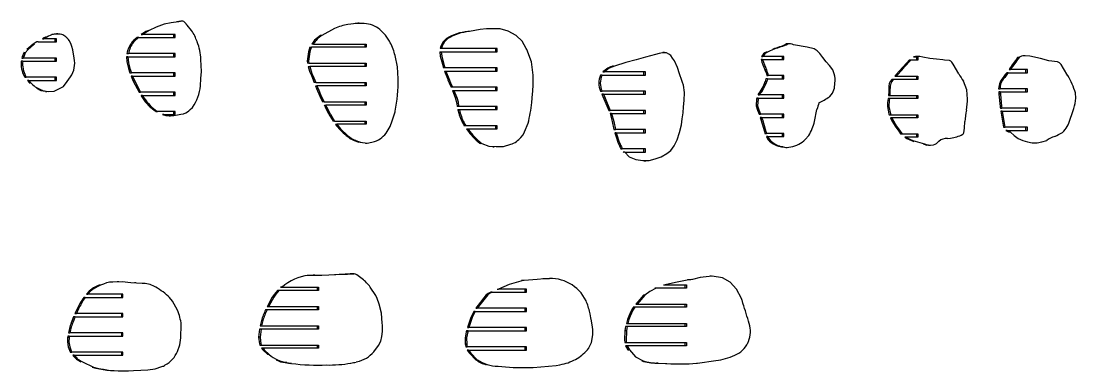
# Model space of a CAD drawing. Extents: x -545 to 865, y -1806 to 2117.
# Drawn here: x 530.8 to 858.9, y -1446.2 to -1337.3 of the extents above; entities that cross this region are included whole.
import ezdxf

# ---------------------------------------------------------------- set-up
doc = ezdxf.new("R2010")
doc.units = 0
doc.layers.get('0').update_dxf_attribs({"linetype": 'CONTINUOUS'})

msp = doc.modelspace()

# ---------------------------------------------------------------- linework, layer by layer
at = {"color": 7, "linetype": 'CONTINUOUS'}
for p, q in [((575.27, -1338.17), (572.78, -1339.13)), ((580.43, -1337.25), (579.29, -1337.45)), ((635.13, -1337.96), (632.45, -1338.29)), ((635.51, -1337.99), (634.68, -1337.96)), ((637.55, -1338.03), (635.13, -1337.96)), ((635.97, -1337.93), (635.52, -1337.93)), ((542.26, -1341.22), (541.8, -1341.22)), ((543.43, -1341.46), (542.96, -1341.32)), ((568.13, -1341.4), (568.58, -1341.4)), ((570.61, -1340.24), (568.58, -1341.4)), ((578.76, -1341.4), (568.58, -1341.4)), ((572.78, -1339.13), (570.61, -1340.24)), ((578.31, -1342.4), (578.31, -1341.4)), ((578.76, -1342.4), (578.76, -1341.4)), ((624.39, -1341.73), (623.93, -1341.73)), ((628.31, -1339.58), (624.39, -1341.73)), ((644.14, -1341.59), (642.4, -1339.88)), ((645.36, -1343.55), (644.14, -1341.59)), ((670.25, -1340.52), (669.79, -1340.52)), ((673.61, -1339.91), (670.25, -1340.52)), ((675.53, -1339.64), (673.61, -1339.91)), ((676.42, -1339.62), (675.96, -1339.62)), ((682.32, -1340.37), (679.84, -1339.7)), ((684.83, -1341.77), (682.32, -1340.37)), ((534.52, -1344.41), (532.56, -1346.15)), ((536.12, -1343.77), (535.66, -1343.77)), ((536.12, -1343.77), (541.86, -1343.77)), ((537.98, -1342.43), (537.42, -1342.77)), ((537.42, -1342.77), (537.87, -1342.77)), ((538.44, -1342.43), (537.87, -1342.77)), ((541.86, -1342.77), (537.87, -1342.77)), ((538.38, -1342.22), (537.98, -1342.43)), ((538.83, -1342.22), (538.38, -1342.22)), ((538.83, -1342.22), (538.44, -1342.43)), ((541.4, -1343.77), (541.4, -1342.77)), ((541.86, -1343.77), (541.86, -1342.77)), ((565.9, -1343.25), (565.29, -1343.82)), ((565.74, -1343.82), (565.29, -1343.82)), ((566.36, -1343.25), (565.74, -1343.82)), ((566.36, -1343.25), (565.9, -1343.25)), ((567.37, -1342.4), (566.92, -1342.4)), ((567.37, -1342.4), (578.76, -1342.4)), ((585.58, -1343.73), (585.55, -1343.65)), ((621.7, -1344.4), (621.25, -1344.4)), ((621.7, -1344.4), (638.13, -1344.4)), ((637.67, -1344.4), (637.67, -1345.4)), ((638.13, -1344.4), (638.13, -1345.4)), ((663.09, -1342.7), (662.56, -1343.19)), ((663.02, -1343.19), (662.56, -1343.19)), ((663.55, -1342.7), (663.02, -1343.19)), ((663.55, -1342.7), (663.09, -1342.7)), ((769.23, -1344.33), (768.81, -1344.38)), ((769.26, -1344.38), (768.81, -1344.38)), ((769.68, -1344.33), (769.23, -1344.33)), ((531.14, -1348.37), (531.03, -1348.77)), ((531.6, -1348.37), (531.14, -1348.37)), ((531.6, -1348.37), (531.49, -1348.77)), ((547.33, -1348.78), (546.92, -1346.24)), ((564.04, -1348.4), (563.58, -1348.4)), ((563.73, -1347.4), (564.19, -1347.4)), ((564.04, -1348.4), (578.76, -1348.4)), ((578.76, -1347.4), (564.19, -1347.4)), ((578.31, -1348.4), (578.31, -1347.4)), ((578.76, -1348.4), (578.76, -1347.4)), ((619.94, -1348.28), (619.79, -1349.73)), ((620.39, -1348.28), (619.94, -1348.28)), ((620.39, -1348.28), (620.24, -1349.73)), ((620.65, -1345.4), (621.1, -1345.4)), ((638.13, -1345.4), (621.1, -1345.4)), ((661.04, -1346.84), (661.5, -1346.84)), ((661.6, -1345.84), (661.14, -1345.84)), ((661.5, -1346.84), (678.89, -1346.84)), ((678.89, -1345.84), (661.6, -1345.84)), ((678.44, -1346.84), (678.44, -1345.84)), ((678.89, -1346.84), (678.89, -1345.84)), ((688.09, -1346.08), (687.93, -1345.76)), ((689.51, -1349.97), (688.09, -1346.08)), ((730.9, -1347.09), (730.44, -1347.09)), ((761.11, -1348.24), (761.56, -1348.24)), ((768.06, -1348.24), (761.56, -1348.24)), ((762.97, -1346.91), (762.51, -1346.91)), ((765.15, -1345.88), (762.97, -1346.91)), ((767.61, -1349.24), (767.61, -1348.24)), ((768.06, -1349.24), (768.06, -1348.24)), ((809, -1348.27), (808.42, -1348.41)), ((808.42, -1348.41), (808.88, -1348.41)), ((809.46, -1348.27), (808.88, -1348.41)), ((808.88, -1348.41), (809.75, -1348.41)), ((809.46, -1348.27), (809, -1348.27)), ((809.26, -1348.27), (809, -1348.27)), ((809.3, -1348.41), (809.3, -1349.41)), ((809.75, -1348.41), (809.75, -1349.41)), ((842.62, -1348.1), (842.37, -1348.09)), ((843.07, -1348.08), (842.62, -1348.08)), ((531.29, -1349.77), (530.83, -1349.77)), ((531.03, -1348.77), (531.49, -1348.77)), ((531.29, -1349.77), (541.86, -1349.77)), ((541.86, -1348.77), (531.49, -1348.77)), ((541.4, -1349.77), (541.4, -1348.77)), ((541.86, -1349.77), (541.86, -1348.77)), ((586.92, -1352.97), (586.74, -1349.21)), ((620.24, -1349.73), (619.79, -1349.73)), ((619.79, -1349.73), (619.89, -1350.4)), ((620.35, -1350.4), (619.89, -1350.4)), ((620.13, -1351.4), (620.58, -1351.4)), ((620.24, -1349.73), (620.35, -1350.4)), ((620.35, -1350.4), (638.13, -1350.4)), ((638.13, -1351.4), (620.58, -1351.4)), ((637.67, -1350.4), (637.67, -1351.4)), ((638.13, -1350.4), (638.13, -1351.4)), ((648.1, -1355.22), (647.83, -1351.5)), ((662.11, -1349.9), (661.66, -1349.9)), ((661.66, -1349.9), (662.19, -1351.84)), ((662.11, -1349.9), (662.64, -1351.84)), ((690.03, -1354.08), (689.51, -1349.97)), ((761.44, -1349.24), (760.98, -1349.24)), ((761.44, -1349.24), (768.06, -1349.24)), ((807.51, -1349.41), (807.05, -1349.41)), ((809.75, -1349.41), (807.51, -1349.41)), ((818.02, -1349.39), (817.52, -1349.35)), ((841.22, -1348.64), (840.76, -1348.64)), ((850.52, -1349.64), (847.92, -1348.95)), ((532.19, -1354.36), (531.73, -1354.36)), ((531.73, -1354.36), (531.96, -1354.77)), ((531.96, -1354.77), (532.42, -1354.77)), ((532.19, -1354.36), (532.42, -1354.77)), ((541.86, -1354.77), (532.42, -1354.77)), ((541.4, -1355.77), (541.4, -1354.77)), ((541.86, -1355.77), (541.86, -1354.77)), ((545.17, -1356.07), (546.19, -1354.65)), ((564.67, -1352.01), (564.22, -1352.01)), ((564.22, -1352.01), (564.65, -1353.4)), ((564.65, -1353.4), (565.1, -1353.4)), ((564.67, -1352.01), (565.1, -1353.4)), ((565.02, -1354.4), (565.7, -1355.97)), ((565.48, -1354.4), (565.02, -1354.4)), ((578.76, -1353.4), (565.1, -1353.4)), ((565.48, -1354.4), (566.16, -1355.97)), ((565.48, -1354.4), (578.76, -1354.4)), ((578.31, -1354.4), (578.31, -1353.4)), ((578.76, -1354.4), (578.76, -1353.4)), ((621.58, -1354.21), (621.12, -1354.21)), ((621.12, -1354.21), (621.98, -1356.4)), ((621.58, -1354.21), (622.44, -1356.4)), ((662.64, -1351.84), (662.19, -1351.84)), ((662.5, -1352.84), (663.38, -1355.17)), ((662.5, -1352.84), (662.95, -1352.84)), ((678.89, -1351.84), (662.64, -1351.84)), ((662.95, -1352.84), (663.84, -1355.17)), ((662.95, -1352.84), (678.89, -1352.84)), ((678.44, -1352.84), (678.44, -1351.84)), ((678.89, -1352.84), (678.89, -1351.84)), ((711.52, -1354.07), (711.06, -1354.07)), ((711.52, -1354.07), (724.99, -1354.07)), ((711.77, -1353.07), (712.23, -1353.07)), ((724.99, -1353.07), (712.23, -1353.07)), ((724.53, -1354.07), (724.53, -1353.07)), ((724.99, -1354.07), (724.99, -1353.07)), ((762.63, -1352.4), (762.17, -1352.4)), ((762.73, -1354.24), (763.18, -1354.24)), ((768.06, -1354.24), (763.18, -1354.24)), ((767.61, -1355.24), (767.61, -1354.24)), ((768.06, -1355.24), (768.06, -1354.24)), ((783.67, -1353.69), (783.25, -1352.47)), ((803.12, -1353.77), (802.54, -1354.41)), ((802.54, -1354.41), (802.99, -1354.41)), ((803.58, -1353.77), (802.99, -1354.41)), ((802.99, -1354.41), (809.75, -1354.41)), ((803.97, -1352.83), (803.12, -1353.77)), ((803.58, -1353.77), (803.12, -1353.77)), ((804.43, -1352.83), (803.58, -1353.77)), ((804.43, -1352.83), (803.97, -1352.83)), ((809.3, -1354.41), (809.3, -1355.41)), ((809.75, -1354.41), (809.75, -1355.41)), ((836.97, -1354.51), (836.52, -1354.51)), ((837.86, -1353.33), (837.4, -1353.33)), ((837.86, -1353.33), (843.83, -1353.33)), ((838.13, -1352.33), (838.59, -1352.33)), ((843.83, -1352.33), (838.59, -1352.33)), ((843.37, -1353.33), (843.37, -1352.33)), ((843.83, -1353.33), (843.83, -1352.33)), ((856.39, -1354.26), (855.04, -1352.01)), ((533.23, -1355.77), (532.77, -1355.77)), ((533.23, -1355.77), (541.86, -1355.77)), ((535.55, -1358.2), (536.98, -1358.87)), ((536.01, -1358.2), (537.44, -1358.87)), ((566.16, -1355.97), (565.7, -1355.97)), ((565.7, -1355.97), (567.53, -1359.4)), ((566.16, -1355.97), (567.99, -1359.4)), ((622.44, -1356.4), (621.98, -1356.4)), ((622.36, -1357.4), (622.81, -1357.4)), ((622.36, -1357.4), (622.7, -1358.3)), ((622.44, -1356.4), (638.13, -1356.4)), ((623.16, -1358.3), (622.7, -1358.3)), ((622.7, -1358.3), (623.7, -1360.64)), ((622.81, -1357.4), (623.16, -1358.3)), ((638.13, -1357.4), (622.81, -1357.4)), ((623.16, -1358.3), (624.16, -1360.64)), ((637.67, -1356.4), (637.67, -1357.4)), ((638.13, -1356.4), (638.13, -1357.4)), ((663.84, -1355.17), (663.38, -1355.17)), ((663.84, -1355.17), (664.39, -1356.49)), ((664.39, -1356.49), (663.93, -1356.49)), ((663.93, -1356.49), (664.56, -1357.84)), ((664.39, -1356.49), (665.01, -1357.84)), ((665.01, -1357.84), (664.56, -1357.84)), ((678.89, -1357.84), (665.01, -1357.84)), ((678.44, -1358.84), (678.44, -1357.84)), ((678.89, -1358.84), (678.89, -1357.84)), ((762.5, -1355.24), (762.28, -1356.11)), ((762.74, -1356.11), (762.28, -1356.11)), ((762.96, -1355.24), (762.5, -1355.24)), ((762.96, -1355.24), (762.74, -1356.11)), ((762.96, -1355.24), (768.06, -1355.24)), ((801.15, -1358.27), (800.69, -1358.27)), ((802.08, -1355.41), (801.62, -1355.41)), ((809.75, -1355.41), (802.08, -1355.41)), ((537.44, -1358.87), (536.98, -1358.87)), ((536.98, -1358.87), (538.36, -1359.11)), ((538.34, -1359.19), (538.8, -1359.19)), ((541.12, -1359.12), (542.36, -1358.51)), ((567.53, -1359.4), (567.99, -1359.4)), ((578.76, -1359.4), (567.99, -1359.4)), ((568.56, -1360.4), (568.1, -1360.4)), ((568.1, -1360.4), (568.17, -1360.51)), ((568.63, -1360.51), (568.17, -1360.51)), ((568.56, -1360.4), (568.63, -1360.51)), ((568.56, -1360.4), (578.76, -1360.4)), ((578.31, -1360.4), (578.31, -1359.4)), ((578.76, -1360.4), (578.76, -1359.4)), ((624.16, -1360.64), (623.7, -1360.64)), ((623.7, -1360.64), (624.6, -1362.4)), ((624.16, -1360.64), (625.06, -1362.4)), ((664.98, -1358.84), (665.44, -1358.84)), ((664.98, -1358.84), (665.85, -1361.04)), ((665.44, -1358.84), (666.31, -1361.04)), ((665.44, -1358.84), (678.89, -1358.84)), ((666.31, -1361.04), (665.85, -1361.04)), ((689.63, -1362.64), (689.9, -1359.88)), ((711.06, -1359.07), (711.51, -1359.07)), ((711.92, -1360.07), (711.47, -1360.07)), ((724.99, -1359.07), (711.51, -1359.07)), ((711.92, -1360.07), (724.99, -1360.07)), ((724.53, -1360.07), (724.53, -1359.07)), ((724.99, -1360.07), (724.99, -1359.07)), ((759.58, -1361.51), (759.43, -1363.64)), ((759.65, -1361.24), (759.58, -1361.51)), ((760.04, -1361.51), (759.58, -1361.51)), ((760.1, -1361.24), (759.65, -1361.24)), ((760.04, -1361.51), (759.89, -1363.64)), ((760.03, -1360.24), (760.48, -1360.24)), ((760.1, -1361.24), (760.04, -1361.51)), ((760.1, -1361.24), (768.06, -1361.24)), ((768.06, -1360.24), (760.48, -1360.24)), ((767.61, -1361.24), (767.61, -1360.24)), ((768.06, -1361.24), (768.06, -1360.24)), ((782.25, -1360.83), (782.4, -1360.71)), ((782.4, -1360.71), (783.15, -1359.66)), ((800.91, -1361.41), (800.45, -1361.41)), ((800.62, -1360.41), (801.08, -1360.41)), ((809.75, -1361.41), (800.91, -1361.41)), ((801.08, -1360.41), (809.75, -1360.41)), ((809.3, -1360.41), (809.3, -1361.41)), ((809.75, -1360.41), (809.75, -1361.41)), ((834.86, -1358.33), (835.32, -1358.33)), ((834.91, -1359.33), (834.95, -1359.94)), ((835.37, -1359.33), (834.91, -1359.33)), ((835.41, -1359.94), (834.95, -1359.94)), ((834.95, -1359.94), (834.96, -1359.99)), ((835.41, -1359.99), (834.96, -1359.99)), ((834.96, -1359.99), (835.33, -1363.86)), ((843.83, -1358.33), (835.32, -1358.33)), ((835.37, -1359.33), (835.41, -1359.94)), ((835.37, -1359.33), (843.83, -1359.33)), ((835.41, -1359.94), (835.41, -1359.99)), ((835.41, -1359.99), (835.79, -1363.86)), ((843.37, -1359.33), (843.37, -1358.33)), ((843.83, -1359.33), (843.83, -1358.33)), ((858.9, -1361.3), (858.73, -1359.64)), ((583.43, -1364.81), (584.12, -1364.13)), ((625.06, -1362.4), (624.6, -1362.4)), ((625.06, -1362.4), (638.13, -1362.4)), ((625.12, -1363.4), (625.58, -1363.4)), ((638.13, -1363.4), (625.58, -1363.4)), ((637.67, -1362.4), (637.67, -1363.4)), ((638.13, -1362.4), (638.13, -1363.4)), ((666.89, -1363.84), (666.44, -1363.84)), ((666.66, -1364.84), (667.12, -1364.84)), ((666.66, -1364.84), (666.67, -1364.89)), ((667.13, -1364.89), (666.67, -1364.89)), ((666.67, -1364.89), (666.94, -1365.98)), ((678.89, -1363.84), (666.89, -1363.84)), ((667.12, -1364.84), (667.13, -1364.89)), ((667.12, -1364.84), (678.89, -1364.84)), ((667.13, -1364.89), (667.4, -1365.98)), ((678.44, -1364.84), (678.44, -1363.84)), ((678.89, -1364.84), (678.89, -1363.84)), ((759.89, -1363.64), (759.43, -1363.64)), ((777.61, -1368.53), (778.33, -1364.75)), ((800.73, -1363.82), (800.27, -1363.82)), ((824.82, -1364.98), (825.16, -1362.21)), ((835.79, -1363.86), (835.33, -1363.86)), ((835.4, -1364.33), (835.85, -1364.33)), ((835.79, -1363.86), (835.85, -1364.33)), ((843.83, -1364.33), (835.85, -1364.33)), ((843.37, -1365.33), (843.37, -1364.33)), ((843.83, -1365.33), (843.83, -1364.33)), ((857.72, -1366.09), (858.29, -1364.45)), ((572.63, -1364.99), (572.17, -1364.99)), ((572.17, -1364.99), (572.77, -1365.4)), ((572.77, -1365.4), (573.22, -1365.4)), ((578.76, -1365.4), (573.22, -1365.4)), ((575.22, -1366.4), (574.77, -1366.4)), ((575.23, -1366.4), (578.76, -1366.4)), ((576.81, -1366.77), (577.17, -1366.73)), ((578.31, -1366.4), (578.31, -1365.4)), ((578.76, -1366.4), (578.76, -1365.4)), ((627, -1366.27), (626.54, -1366.27)), ((626.54, -1366.27), (627.87, -1368.4)), ((627, -1366.27), (628.32, -1368.4)), ((646.25, -1368.34), (647.11, -1365.5)), ((647.11, -1365.5), (647.16, -1365.3)), ((667.4, -1365.98), (666.94, -1365.98)), ((713.59, -1365.07), (714.04, -1365.07)), ((714.43, -1366.07), (713.98, -1366.07)), ((724.99, -1365.07), (714.04, -1365.07)), ((714.43, -1366.07), (724.99, -1366.07)), ((724.53, -1366.07), (724.53, -1365.07)), ((724.99, -1366.07), (724.99, -1365.07)), ((760.36, -1366.24), (760.82, -1366.24)), ((760.68, -1367.24), (760.93, -1367.9)), ((761.14, -1367.24), (760.68, -1367.24)), ((768.06, -1366.24), (760.82, -1366.24)), ((761.38, -1367.9), (760.93, -1367.9)), ((760.93, -1367.9), (762.02, -1371.63)), ((761.14, -1367.24), (761.38, -1367.9)), ((761.14, -1367.24), (768.06, -1367.24)), ((761.38, -1367.9), (762.47, -1371.63)), ((767.61, -1367.24), (767.61, -1366.24)), ((768.06, -1367.24), (768.06, -1366.24)), ((800.81, -1366.41), (801.27, -1366.41)), ((801.23, -1367.41), (801.69, -1368.31)), ((801.69, -1367.41), (801.23, -1367.41)), ((801.27, -1366.41), (809.75, -1366.41)), ((801.69, -1367.41), (802.15, -1368.31)), ((809.75, -1367.41), (801.69, -1367.41)), ((809.3, -1366.41), (809.3, -1367.41)), ((809.75, -1366.41), (809.75, -1367.41)), ((836, -1365.33), (835.54, -1365.33)), ((836, -1365.33), (843.83, -1365.33)), ((857.07, -1367.84), (857.72, -1366.09)), ((628.32, -1368.4), (627.87, -1368.4)), ((628.32, -1368.4), (638.13, -1368.4)), ((628.55, -1369.4), (629.01, -1369.4)), ((638.13, -1369.4), (629.01, -1369.4)), ((637.67, -1368.4), (637.67, -1369.4)), ((638.13, -1368.4), (638.13, -1369.4)), ((669.09, -1369.84), (668.63, -1369.84)), ((678.89, -1369.84), (669.09, -1369.84)), ((669.33, -1370.84), (669.78, -1370.84)), ((669.33, -1370.84), (669.51, -1371.12)), ((669.97, -1371.12), (669.51, -1371.12)), ((669.78, -1370.84), (669.97, -1371.12)), ((669.78, -1370.84), (678.89, -1370.84)), ((678.44, -1370.84), (678.44, -1369.84)), ((678.89, -1370.84), (678.89, -1369.84)), ((687.41, -1371.75), (688.49, -1369.1)), ((715.21, -1371.07), (715.67, -1371.07)), ((724.99, -1371.07), (715.67, -1371.07)), ((724.53, -1372.07), (724.53, -1371.07)), ((724.99, -1372.07), (724.99, -1371.07)), ((802.15, -1368.31), (801.69, -1368.31)), ((836.84, -1370.29), (836.38, -1370.29)), ((836.38, -1370.29), (836.4, -1370.33)), ((836.4, -1370.33), (836.85, -1370.33)), ((836.84, -1370.29), (836.85, -1370.33)), ((843.83, -1370.33), (836.85, -1370.33)), ((837.53, -1371.33), (837.07, -1371.33)), ((837.53, -1371.33), (843.83, -1371.33)), ((843.37, -1371.33), (843.37, -1370.33)), ((843.83, -1371.33), (843.83, -1370.33)), ((632.37, -1372.85), (631.92, -1372.85)), ((634.9, -1374.48), (634.45, -1374.48)), ((634.45, -1374.48), (635.82, -1375.01)), ((634.9, -1374.48), (636.27, -1375.01)), ((715.92, -1372.07), (715.46, -1372.07)), ((715.92, -1372.07), (724.99, -1372.07)), ((762.47, -1371.63), (762.02, -1371.63)), ((762.02, -1371.63), (762.19, -1372.24)), ((762.19, -1372.24), (762.65, -1372.24)), ((762.47, -1371.63), (762.65, -1372.24)), ((763.08, -1373.24), (762.62, -1373.24)), ((768.06, -1372.24), (762.65, -1372.24)), ((763.08, -1373.24), (768.06, -1373.24)), ((767.61, -1373.24), (767.61, -1372.24)), ((768.06, -1373.24), (768.06, -1372.24)), ((774.69, -1374.09), (775.81, -1372.86)), ((804.22, -1371.59), (803.77, -1371.59)), ((803.77, -1371.59), (804.35, -1372.41)), ((804.22, -1371.59), (804.81, -1372.41)), ((804.35, -1372.41), (804.81, -1372.41)), ((804.81, -1372.41), (809.75, -1372.41)), ((806.12, -1373.41), (805.67, -1373.41)), ((809.75, -1373.41), (806.12, -1373.41)), ((808.94, -1374.71), (811.81, -1375.54)), ((809.3, -1372.41), (809.3, -1373.41)), ((809.75, -1372.41), (809.75, -1373.41)), ((818.93, -1373.83), (819.92, -1373.74)), ((823.67, -1372.51), (823.76, -1372.44)), ((838.58, -1371.85), (838.13, -1371.85)), ((838.41, -1371.75), (838.58, -1371.85)), ((636.27, -1375.01), (635.82, -1375.01)), ((637.91, -1375.33), (638.37, -1375.33)), ((673.9, -1375.27), (673.44, -1375.27)), ((673.44, -1375.27), (673.68, -1375.41)), ((674.14, -1375.41), (673.68, -1375.41)), ((673.9, -1375.27), (674.14, -1375.41)), ((677.52, -1376.38), (677.98, -1376.38)), ((678.6, -1376.36), (680.81, -1376.27)), ((680.81, -1376.27), (683.11, -1375.61)), ((717.34, -1377.07), (717.8, -1377.07)), ((724.99, -1377.07), (717.8, -1377.07)), ((724.53, -1378.07), (724.53, -1377.07)), ((724.99, -1378.07), (724.99, -1377.07)), ((764.47, -1374.99), (764.02, -1374.99)), ((766.81, -1376.2), (766.35, -1376.2)), ((766.35, -1376.2), (767.33, -1376.39)), ((766.81, -1376.2), (767.79, -1376.39)), ((767.79, -1376.39), (767.33, -1376.39)), ((768.63, -1376.61), (769.09, -1376.61)), ((811.36, -1375.54), (812.54, -1375.86)), ((811.81, -1375.54), (812.99, -1375.86)), ((812.54, -1375.86), (813.16, -1375.84)), ((812.99, -1375.86), (812.54, -1375.86)), ((812.99, -1375.86), (814.63, -1375.82)), ((813.17, -1375.93), (813.62, -1375.93)), ((845.39, -1375.18), (845.85, -1375.18)), ((718.54, -1378.07), (718.08, -1378.07)), ((718.08, -1378.07), (718.21, -1378.21)), ((718.54, -1378.07), (724.99, -1378.07)), ((724.62, -1380.74), (725.08, -1380.74)), ((620.22, -1416.45), (619.76, -1416.45)), ((623.22, -1416.45), (620.22, -1416.45)), ((622.15, -1416.43), (621.69, -1416.43)), ((624.3, -1416.5), (623.22, -1416.45)), ((628.71, -1416.25), (624.3, -1416.5)), ((629.76, -1416.14), (628.25, -1416.25)), ((630.21, -1416.14), (628.71, -1416.25)), ((630.21, -1416.14), (629.76, -1416.14)), ((629.94, -1416.14), (629.76, -1416.14)), ((634.35, -1415.97), (633.9, -1415.97)), ((636.91, -1417.53), (635.24, -1416.31)), ((742.01, -1417.16), (739.67, -1417.72)), ((745.57, -1416.68), (745.12, -1416.68)), ((555.03, -1419.54), (554.81, -1419.6)), ((555.27, -1419.6), (554.81, -1419.6)), ((555.49, -1419.54), (555.03, -1419.54)), ((555.49, -1419.54), (555.27, -1419.6)), ((558.74, -1418.53), (558.28, -1418.53)), ((560.73, -1418.52), (558.9, -1418.54)), ((559.36, -1418.54), (558.9, -1418.54)), ((562.23, -1418.51), (559.36, -1418.54)), ((561.19, -1418.44), (560.73, -1418.44)), ((564.98, -1418.77), (562.23, -1418.51)), ((568.42, -1418.94), (564.98, -1418.77)), ((566.52, -1418.78), (566.07, -1418.78)), ((611.77, -1420), (611.53, -1420.17)), ((611.53, -1420.17), (611.99, -1420.17)), ((611.99, -1420.17), (623.31, -1420.17)), ((622.85, -1420.17), (622.85, -1421.17)), ((623.31, -1420.17), (623.31, -1421.17)), ((641.14, -1422.74), (639.39, -1420.1)), ((686.84, -1418.02), (686.49, -1418.04)), ((686.95, -1418.04), (686.49, -1418.04)), ((687.29, -1418.02), (686.84, -1418.02)), ((687.29, -1418.02), (686.95, -1418.04)), ((691.28, -1417.76), (687.29, -1418.02)), ((693.5, -1417.58), (691.28, -1417.76)), ((693.68, -1417.52), (693.04, -1417.58)), ((694.14, -1417.52), (693.5, -1417.58)), ((694.14, -1417.52), (693.68, -1417.52)), ((695.15, -1417.54), (693.68, -1417.52)), ((695.61, -1417.44), (695.15, -1417.44)), ((728.37, -1420.41), (727.91, -1420.41)), ((737.74, -1420.41), (728.37, -1420.41)), ((730.64, -1419.41), (731.09, -1419.41)), ((731.09, -1419.41), (737.74, -1419.41)), ((737.29, -1419.41), (737.29, -1420.41)), ((737.74, -1419.41), (737.74, -1420.41)), ((738.52, -1417.86), (738.07, -1417.86)), ((550.75, -1423.36), (550.29, -1423.36)), ((550.75, -1423.36), (562.49, -1423.36)), ((551.93, -1421.42), (551.09, -1422.36)), ((551.09, -1422.36), (551.54, -1422.36)), ((552.38, -1421.42), (551.54, -1422.36)), ((562.49, -1422.36), (551.54, -1422.36)), ((552.38, -1421.42), (551.93, -1421.42)), ((562.03, -1422.36), (562.03, -1423.36)), ((562.49, -1423.36), (562.49, -1422.36)), ((577.86, -1424.46), (576.99, -1423.39)), ((608.93, -1423.22), (607.42, -1426)), ((609.38, -1423.22), (607.87, -1426)), ((609.38, -1423.22), (608.93, -1423.22)), ((611, -1421.17), (610.54, -1421.17)), ((623.31, -1421.17), (611, -1421.17)), ((641.55, -1423.68), (641.14, -1422.74)), ((642.22, -1425.38), (641.55, -1423.68)), ((675.47, -1422.48), (672.26, -1426.71)), ((675.93, -1422.48), (672.71, -1426.71)), ((675.93, -1422.48), (675.47, -1422.48)), ((677.32, -1421.71), (676.87, -1421.71)), ((677.32, -1421.71), (688.02, -1421.71)), ((678.88, -1420.71), (679.34, -1420.71)), ((688.02, -1420.71), (679.34, -1420.71)), ((687.57, -1421.71), (687.57, -1420.71)), ((688.02, -1421.71), (688.02, -1420.71)), ((724.82, -1422.64), (722.47, -1425.41)), ((724.82, -1422.64), (724.36, -1422.64)), ((548.2, -1426.9), (547.53, -1428.36)), ((549.1, -1425.21), (548.2, -1426.9)), ((548.66, -1426.9), (548.2, -1426.9)), ((549.56, -1425.21), (549.1, -1425.21)), ((579.48, -1427.3), (577.86, -1424.46)), ((607.29, -1427.17), (606.84, -1427.17)), ((623.31, -1427.17), (607.29, -1427.17)), ((607.42, -1426), (607.32, -1426.17)), ((607.32, -1426.17), (607.78, -1426.17)), ((607.87, -1426), (607.42, -1426)), ((607.87, -1426), (607.78, -1426.17)), ((607.78, -1426.17), (623.31, -1426.17)), ((622.85, -1426.17), (622.85, -1427.17)), ((623.31, -1426.17), (623.31, -1427.17)), ((642.9, -1428.25), (642.22, -1425.38)), ((672.26, -1426.71), (672.71, -1426.71)), ((688.02, -1426.71), (672.71, -1426.71)), ((687.57, -1427.71), (687.57, -1426.71)), ((688.02, -1427.71), (688.02, -1426.71)), ((721.66, -1426.41), (721.21, -1426.41)), ((737.74, -1426.41), (721.66, -1426.41)), ((722.01, -1425.41), (722.47, -1425.41)), ((722.47, -1425.41), (737.74, -1425.41)), ((737.29, -1425.41), (737.29, -1426.41)), ((737.74, -1425.41), (737.74, -1426.41)), ((547.14, -1429.36), (546.6, -1430.73)), ((547.59, -1429.36), (547.14, -1429.36)), ((547.53, -1428.36), (547.99, -1428.36)), ((547.59, -1429.36), (562.49, -1429.36)), ((562.49, -1428.36), (547.99, -1428.36)), ((562.03, -1428.36), (562.03, -1429.36)), ((562.49, -1429.36), (562.49, -1428.36)), ((643.15, -1431.38), (642.9, -1428.25)), ((670.65, -1429.63), (669.62, -1432.71)), ((671.1, -1429.63), (670.08, -1432.71)), ((671.59, -1427.71), (670.65, -1429.63)), ((671.1, -1429.63), (670.65, -1429.63)), ((672.05, -1427.71), (671.1, -1429.63)), ((672.05, -1427.71), (671.59, -1427.71)), ((672.05, -1427.71), (688.02, -1427.71)), ((707.79, -1428.49), (707.7, -1428.06)), ((708.04, -1429.66), (707.79, -1428.49)), ((708.05, -1429.68), (708.04, -1429.66)), ((708.24, -1430.57), (708.05, -1429.68)), ((720.3, -1429.13), (719.84, -1429.13)), ((547.06, -1430.73), (546.6, -1430.73)), ((580.45, -1435.89), (580.63, -1431.78)), ((604.98, -1433.17), (604.66, -1435.72)), ((605.44, -1433.17), (604.98, -1433.17)), ((605.44, -1433.17), (605.11, -1435.72)), ((605.54, -1430.54), (605.16, -1432.17)), ((605.16, -1432.17), (605.62, -1432.17)), ((623.31, -1433.17), (605.44, -1433.17)), ((605.99, -1430.54), (605.54, -1430.54)), ((605.99, -1430.54), (605.62, -1432.17)), ((605.62, -1432.17), (623.31, -1432.17)), ((622.85, -1432.17), (622.85, -1433.17)), ((623.31, -1432.17), (623.31, -1433.17)), ((669.36, -1433.71), (669.27, -1434.05)), ((669.81, -1433.71), (669.36, -1433.71)), ((669.62, -1432.71), (670.08, -1432.71)), ((669.81, -1433.71), (669.73, -1434.05)), ((669.81, -1433.71), (688.02, -1433.71)), ((688.02, -1432.71), (670.08, -1432.71)), ((687.57, -1433.71), (687.57, -1432.71)), ((688.02, -1433.71), (688.02, -1432.71)), ((708.57, -1432.63), (708.24, -1430.57)), ((719.09, -1433.71), (718.63, -1433.71)), ((719.29, -1432.41), (718.84, -1432.41)), ((719.08, -1431.41), (719.54, -1431.41)), ((737.74, -1432.41), (719.29, -1432.41)), ((719.54, -1431.41), (737.74, -1431.41)), ((737.29, -1431.41), (737.29, -1432.41)), ((737.74, -1431.41), (737.74, -1432.41)), ((545.27, -1435.85), (545.22, -1437.12)), ((545.34, -1435.36), (545.27, -1435.85)), ((545.73, -1435.85), (545.27, -1435.85)), ((545.8, -1435.36), (545.34, -1435.36)), ((545.5, -1434.36), (545.96, -1434.36)), ((545.73, -1435.85), (545.68, -1437.12)), ((545.8, -1435.36), (545.73, -1435.85)), ((545.8, -1435.36), (562.49, -1435.36)), ((562.49, -1434.36), (545.96, -1434.36)), ((562.03, -1434.36), (562.03, -1435.36)), ((562.49, -1435.36), (562.49, -1434.36)), ((605.11, -1435.72), (604.66, -1435.72)), ((604.66, -1435.72), (604.93, -1437.74)), ((605.11, -1435.72), (605.39, -1437.74)), ((641.99, -1438.35), (642.67, -1436.94)), ((669.73, -1434.05), (669.27, -1434.05)), ((545.68, -1437.12), (545.22, -1437.12)), ((546.5, -1440.27), (546.04, -1440.27)), ((546.04, -1440.27), (546.09, -1440.36)), ((546.5, -1440.27), (546.55, -1440.36)), ((605.39, -1437.74), (604.93, -1437.74)), ((604.93, -1437.74), (605.09, -1438.17)), ((605.09, -1438.17), (605.55, -1438.17)), ((605.39, -1437.74), (605.55, -1438.17)), ((605.55, -1438.17), (623.31, -1438.17)), ((606.05, -1439.17), (605.6, -1439.17)), ((623.31, -1439.17), (606.05, -1439.17)), ((622.85, -1438.17), (622.85, -1439.17)), ((623.31, -1438.17), (623.31, -1439.17)), ((640.47, -1440.27), (641.99, -1438.35)), ((669.41, -1437.91), (668.95, -1437.91)), ((668.95, -1437.91), (668.99, -1438.13)), ((669.44, -1438.13), (668.99, -1438.13)), ((668.99, -1438.13), (669.13, -1438.71)), ((669.13, -1438.71), (669.58, -1438.71)), ((669.41, -1437.91), (669.44, -1438.13)), ((669.44, -1438.13), (669.58, -1438.71)), ((670.01, -1439.71), (669.55, -1439.71)), ((688.02, -1438.71), (669.58, -1438.71)), ((670.01, -1439.71), (688.02, -1439.71)), ((687.57, -1439.71), (687.57, -1438.71)), ((688.02, -1439.71), (688.02, -1438.71)), ((718.57, -1437.41), (719.03, -1437.41)), ((718.84, -1438.41), (719.55, -1439.68)), ((719.3, -1438.41), (718.84, -1438.41)), ((719.03, -1437.41), (737.74, -1437.41)), ((719.3, -1438.41), (720, -1439.68)), ((737.74, -1438.41), (719.3, -1438.41)), ((720, -1439.68), (719.55, -1439.68)), ((719.55, -1439.68), (719.7, -1439.86)), ((737.29, -1437.41), (737.29, -1438.41)), ((737.74, -1437.41), (737.74, -1438.41)), ((546.09, -1440.36), (546.55, -1440.36)), ((562.49, -1440.36), (546.55, -1440.36)), ((547.3, -1441.36), (546.85, -1441.36)), ((547.3, -1441.36), (562.49, -1441.36)), ((549.87, -1443.43), (553.34, -1445.08)), ((562.03, -1440.36), (562.03, -1441.36)), ((562.49, -1441.36), (562.49, -1440.36)), ((608, -1441.13), (607.55, -1441.13)), ((613.44, -1443.63), (612.98, -1443.63)), ((612.98, -1443.63), (614.48, -1443.9)), ((613.44, -1443.63), (614.94, -1443.9)), ((635.07, -1443.44), (636.04, -1443.17)), ((636.04, -1443.17), (638.23, -1442.23)), ((672.71, -1442.75), (672.26, -1442.75)), ((741.23, -1443.81), (746.92, -1442.97)), ((562.14, -1446.19), (562.59, -1446.19)), ((565.72, -1446.09), (565.74, -1446.09)), ((614.94, -1443.9), (614.48, -1443.9)), ((623.16, -1444.41), (623.62, -1444.41)), ((687.05, -1445.17), (687.5, -1445.17)), ((688.6, -1445.16), (690.07, -1445.15)), ((690.07, -1445.15), (697.24, -1444.52)), ((697.24, -1444.52), (698.42, -1444.3)), ((728.93, -1443.82), (728.47, -1443.82)), ((728.93, -1443.82), (731.7, -1443.93)), ((735.76, -1444.02), (736.21, -1444.02)), ((740.9, -1443.84), (741.23, -1443.81))]:
    msp.add_line(p, q, dxfattribs=at)
at = {"color": 7, "linetype": 'CONTINUOUS', "flags": 128}
for points in [[(579.75, -1337.45), (577.5, -1337.76), (575.27, -1338.17)], [(583.85, -1340.23), (582.45, -1338.57), (582.28, -1338.36), (582.19, -1338.25), (582.15, -1338.2), (582.13, -1338.17), (582.12, -1338.16), (582.11, -1338.15), (582.11, -1338.15), (582.11, -1338.15), (582.11, -1338.15), (582.11, -1338.15), (582.11, -1338.15), (582.11, -1338.15), (582.11, -1338.15), (582.11, -1338.15), (582.11, -1338.15), (581.76, -1337.72), (581.38, -1337.35), (581.15, -1337.27), (580.88, -1337.25)], [(546.92, -1346.24), (546.63, -1345.21), (546.22, -1344.21), (545.74, -1343.29), (545.52, -1342.97), (545.4, -1342.84), (545.33, -1342.76), (545.3, -1342.73), (545.28, -1342.71), (545.27, -1342.7), (545.27, -1342.69), (545.26, -1342.69), (545.26, -1342.69), (545.26, -1342.69), (545.26, -1342.69), (545.26, -1342.69), (545.26, -1342.69), (545.26, -1342.69), (545.26, -1342.69), (545.26, -1342.69), (544.73, -1342.14), (544.12, -1341.71), (543.79, -1341.58), (543.43, -1341.46)], [(623.93, -1341.73), (622.11, -1343.25), (621.25, -1344.4)], [(679.84, -1339.7), (677.68, -1339.64), (675.53, -1339.64)], [(687.93, -1345.76), (686.61, -1343.54), (684.83, -1341.77)], [(534.98, -1344.41), (533.97, -1345.24), (533.81, -1345.4), (533.02, -1346.15), (532.11, -1347.1), (531.6, -1348.37)], [(535.66, -1343.77), (535.16, -1344.04), (534.52, -1344.41)], [(566.92, -1342.4), (566.4, -1342.83), (565.9, -1343.25)], [(567.37, -1342.4), (566.86, -1342.83), (566.36, -1343.25)], [(779.2, -1347.34), (778.41, -1346.49), (777.47, -1345.89), (775.34, -1345.37), (771.02, -1344.62)], [(531.79, -1346.95), (531.65, -1347.1), (531.14, -1348.37)], [(563.58, -1348.4), (563.69, -1349.8), (564.22, -1352.01)], [(661.04, -1346.84), (661.16, -1348.16), (661.66, -1349.9)], [(661.5, -1346.84), (661.62, -1348.16), (662.11, -1349.9)], [(736.28, -1355.75), (735.64, -1353.72), (734.97, -1351.71), (733.99, -1349.68), (733.45, -1348.81), (732.85, -1347.98), (732.24, -1347.51), (731.52, -1347.18), (730.35, -1347.15), (729.24, -1347.34), (728.14, -1347.63), (724.97, -1348.53), (722.07, -1349.32), (718.9, -1350.18), (715.33, -1351.25), (713.72, -1351.97), (712.23, -1353.07)], [(783.25, -1352.47), (782.29, -1351.14), (781.22, -1349.91), (780.21, -1348.63), (779.2, -1347.34)], [(817.52, -1349.35), (815.5, -1349.14), (813.47, -1348.92), (811.27, -1348.46), (810.32, -1348.3), (809.46, -1348.27)], [(847.92, -1348.95), (844.54, -1348.23), (842.83, -1348.09), (841.98, -1348.21), (841.57, -1348.37), (841.22, -1348.64)], [(807.05, -1349.41), (806.31, -1350.23), (803.97, -1352.83)], [(822.49, -1353.7), (820.76, -1350.71), (820.27, -1350.01), (819.96, -1349.72), (819.6, -1349.54), (818.02, -1349.39)], [(855.04, -1352.01), (854.28, -1350.78), (853.8, -1350.25), (853.18, -1349.98), (850.52, -1349.64)], [(586.57, -1357.42), (586.74, -1355.19), (586.92, -1352.97)], [(762.17, -1352.4), (762.58, -1353.42), (762.73, -1354.24)], [(836.97, -1354.51), (836.76, -1354.8), (836.65, -1354.94), (836.6, -1355.01), (836.57, -1355.05), (836.55, -1355.06), (836.55, -1355.07), (836.54, -1355.08), (836.54, -1355.08), (836.54, -1355.08), (836.54, -1355.08), (836.54, -1355.08), (836.54, -1355.08), (836.54, -1355.08), (836.54, -1355.08), (836.54, -1355.08), (836.54, -1355.08), (836.32, -1355.36), (836.11, -1355.65), (835.44, -1356.95), (835.33, -1357.64), (835.32, -1358.33)], [(837.4, -1353.33), (836.94, -1353.93), (836.52, -1354.51)], [(542.36, -1358.51), (543.97, -1357.59), (545.17, -1356.07)], [(718.54, -1378.07), (719.95, -1379.5), (722.02, -1380.41), (724.22, -1380.69), (726.14, -1380.63), (728.04, -1380.2), (729.92, -1379.56), (731.69, -1378.5), (732.94, -1377.58), (733.9, -1376.06), (734.91, -1374.29), (735.64, -1371.96), (736.19, -1369.57), (736.46, -1367.72), (736.7, -1365.86), (736.86, -1363.96), (737.02, -1361.94), (737.14, -1359.54), (736.83, -1357.2)], [(736.83, -1357.2), (736.52, -1356.39), (736.28, -1355.75)], [(783.15, -1359.66), (783.76, -1358.19), (783.96, -1356.58)], [(800.69, -1358.27), (800.71, -1359.33), (800.62, -1360.41)], [(825.2, -1361.56), (824.99, -1358.66), (823.91, -1356.02)], [(537.44, -1358.87), (539.26, -1359.19), (541.12, -1359.12)], [(665.85, -1361.04), (666.32, -1362.94), (666.44, -1363.84)], [(666.31, -1361.04), (666.73, -1362.42), (666.89, -1363.84)], [(711.47, -1360.07), (711.77, -1360.73), (713.59, -1365.07)], [(711.92, -1360.07), (712.23, -1360.73), (714.04, -1365.07)], [(577.27, -1366.77), (578.34, -1366.7), (579.42, -1366.47), (580.5, -1366.28), (581.3, -1366.11), (582.07, -1365.81), (582.53, -1365.5), (582.95, -1365.17), (583.43, -1364.81)], [(759.43, -1363.64), (759.84, -1364.97), (760.36, -1366.24)], [(759.89, -1363.64), (760.29, -1364.95), (760.82, -1366.24)], [(800.27, -1363.82), (800.73, -1366.17), (800.81, -1366.41)], [(800.73, -1363.82), (801.18, -1366.17), (801.27, -1366.41)], [(835.33, -1363.86), (835.36, -1364.1), (835.4, -1364.33)], [(572.63, -1364.99), (572.95, -1365.21), (573.22, -1365.4)], [(574.77, -1366.4), (575.84, -1366.62), (576.81, -1366.77)], [(575.23, -1366.4), (576.3, -1366.62), (577.27, -1366.77)], [(713.98, -1366.07), (714.68, -1368.55), (715.21, -1371.07)], [(714.43, -1366.07), (715.13, -1368.55), (715.67, -1371.07)], [(644.67, -1371.6), (645.58, -1370.05), (646.25, -1368.34)], [(801.69, -1368.31), (802.63, -1370.03), (803.77, -1371.59)], [(802.15, -1368.31), (803.09, -1370.03), (804.22, -1371.59)], [(823.76, -1372.44), (823.94, -1372.22), (824.03, -1372.04), (824.26, -1370.57), (824.32, -1368.58)], [(686.29, -1373.51), (686.95, -1372.72), (687.41, -1371.75)], [(636.27, -1375.01), (638.53, -1375.33), (640.74, -1374.81)], [(674.14, -1375.41), (676.33, -1376.17), (678.6, -1376.36)], [(767.33, -1376.39), (768.21, -1376.57), (768.63, -1376.58)], [(635.24, -1416.31), (634.86, -1416.09), (634.44, -1415.97)], [(754.87, -1423.64), (753.28, -1420.74), (751.31, -1418.62), (748.98, -1417.27), (745.75, -1416.68), (742.01, -1417.16)], [(554.81, -1419.6), (553.3, -1420.35), (551.93, -1421.42)], [(559.36, -1418.54), (558.35, -1418.54), (557.36, -1418.74), (556.45, -1419.2), (555.49, -1419.54)], [(686.95, -1418.04), (682.63, -1419.35), (679.34, -1420.71)], [(728.37, -1420.41), (726.32, -1421.52), (724.82, -1422.64)], [(738.52, -1417.86), (734.36, -1418.63), (731.09, -1419.41)], [(739.21, -1417.72), (738.64, -1417.8), (738.07, -1417.86)], [(739.67, -1417.72), (739.1, -1417.8), (738.52, -1417.86)], [(550.75, -1423.36), (550.13, -1424.23), (549.56, -1425.21)], [(610.54, -1421.17), (609.61, -1422.27), (608.93, -1423.22)], [(611, -1421.17), (610.07, -1422.27), (609.38, -1423.22)], [(676.87, -1421.71), (676.08, -1422.13), (675.47, -1422.48)], [(677.32, -1421.71), (676.54, -1422.13), (675.93, -1422.48)], [(724.36, -1422.64), (723.22, -1423.98), (722.01, -1425.41)], [(548.66, -1426.9), (548.22, -1427.82), (547.99, -1428.36)], [(721.66, -1426.41), (721.12, -1427.27), (720.3, -1429.13)], [(547.59, -1429.36), (547.44, -1429.76), (547.06, -1430.73)], [(719.84, -1429.13), (719.43, -1430.25), (719.08, -1431.41)], [(720.3, -1429.13), (719.88, -1430.25), (719.54, -1431.41)], [(718.84, -1432.41), (718.72, -1433.05), (718.63, -1433.71)], [(719.09, -1433.71), (719, -1436.83), (719.03, -1437.41)], [(719.29, -1432.41), (719.18, -1433.05), (719.09, -1433.71)], [(579.43, -1440.18), (580.14, -1438.1), (580.45, -1435.89)], [(642.67, -1436.94), (643.05, -1435.46), (643.23, -1433.91)], [(669.27, -1434.05), (668.94, -1435.96), (668.95, -1437.91)], [(669.73, -1434.05), (669.73, -1434.05), (669.73, -1434.05), (669.72, -1434.06), (669.72, -1434.07), (669.39, -1435.96), (669.41, -1437.91)], [(707.38, -1439.08), (708.18, -1437.41), (708.56, -1435.56)], [(756.89, -1437.53), (757, -1437.29), (757.09, -1437.04)], [(545.22, -1437.12), (545.46, -1438.75), (546.04, -1440.27)], [(545.68, -1437.12), (545.91, -1438.75), (546.5, -1440.27)], [(605.6, -1439.17), (605.98, -1439.67), (607.55, -1441.13)], [(606.05, -1439.17), (606.43, -1439.67), (608, -1441.13)], [(669.55, -1439.71), (670.26, -1440.74), (672.26, -1442.75)], [(670.01, -1439.71), (670.72, -1440.74), (672.71, -1442.75)], [(720, -1439.68), (721.88, -1441.84), (724.32, -1443.11)], [(565.76, -1446.09), (568, -1445.98), (570.23, -1445.85), (572.46, -1445.54), (574.62, -1444.87)], [(731.24, -1443.93), (734.4, -1444.01), (735.76, -1444.01)]]:
    msp.add_lwpolyline(points, dxfattribs=at)
at = {"color": 7, "linetype": 'CONTINUOUS'}
for centre, radius, start, end in [((583.3, -1354.08), 17, 98.1784, 102.0715), ((636.66, -1359.05), 21.19, 101.4517, 113.2005), ((637.1, -1346.52), 8.5, 51.4354, 86.9141), ((542.27, -1348.14), 6.85, 84.2752, 120.1297), ((543.07, -1352.27), 11.11, 96.5497, 103.913), ((705.94, -1581.18), 276.56, 119.4053, 119.8888), ((570.61, -1348.93), 15.84, 19.4895, 33.2999), ((629.27, -1349.33), 9.04, 122.7343, 146.8989), ((670.92, -1355.43), 14.95, 94.3348, 121.5909), ((671.38, -1355.44), 14.96, 94.3438, 121.5823), ((570.83, -1348.36), 7.16, 140.736, 172.3114), ((572.66, -1348.95), 8.61, 143.4442, 169.6032), ((569.41, -1350.02), 17.35, 2.682, 21.2716), ((633.49, -1350.77), 13.89, 13.6067, 31.2905), ((666.08, -1346.78), 5.03, 134.4091, 169.2251), ((666.53, -1346.78), 5.03, 134.4025, 169.2316), ((756.22, -1316.22), 30.85, 285.9386, 294.0731), ((758.06, -1320.02), 26.82, 285.3264, 294.6858), ((769.73, -1347.58), 3.23, 66.3565, 98.2765), ((575.6, -1348.23), 11.57, 180.8325, 199.0878), ((631.17, -1349.52), 11.3, 158.6109, 173.6841), ((631.76, -1349.55), 11.44, 158.7064, 173.5979), ((626.85, -1353.83), 21.11, 6.3138, 17.4445), ((764.08, -1349.97), 3.44, 117.0527, 149.7359), ((764.27, -1349.69), 3.07, 115.0065, 151.782), ((539.23, -1350.51), 8.43, 174.9666, 207.189), ((539.69, -1350.51), 8.43, 174.9666, 207.189), ((539.58, -1350.33), 7.9, 326.8562, 11.29), ((634.77, -1347.8), 15.08, 193.8078, 205.1841), ((635.22, -1347.8), 15.08, 193.8096, 205.1845), ((717.26, -1358.88), 7.99, 106.5807, 133.3666), ((783.22, -1342.68), 23.19, 196.4193, 204.7844), ((789.93, -1340.33), 29.85, 197.3549, 203.8507), ((557.06, -1127.18), 334.83, 317.629, 318.4175), ((913.72, -1403.31), 91.18, 143.1548, 146.0049), ((914.08, -1403.24), 91.06, 143.153, 146.0068), ((654.6, -1356.19), 35.49, 354.0314, 3.4046), ((716.5, -1356.58), 5.99, 155.2325, 204.609), ((716.96, -1356.58), 5.99, 155.232, 204.6109), ((759.16, -1354.45), 4.03, 3.0904, 30.6086), ((777.82, -1355.73), 6.19, 352.1078, 19.2131), ((1033.33, -1226.8), 246.08, 211.0414, 211.6763), ((840.55, -1358.53), 5.7, 135.1203, 178.0676), ((900.67, -1401.53), 79.17, 142.4989, 143.5609), ((837.4, -1365.72), 22.18, 15.9173, 31.1267), ((617.05, -1282.61), 111.6, 220.9578, 221.5953), ((540.17, -1350.63), 8.64, 216.4719, 241.1477), ((573.5, -1356.45), 13.1, 324.0978, 355.7651), ((606.64, -1356.42), 41.47, 347.6402, 1.6586), ((700.92, -1340.18), 40.42, 201.7708, 203.7987), ((746.21, -1350.01), 17.19, 323.5015, 339.2269), ((746.67, -1350.01), 17.19, 323.5008, 339.2262), ((804.4, -1357.89), 3.73, 138.2058, 185.8718), ((784.14, -1358.77), 17.02, 354.4862, 1.6753), ((804.86, -1357.89), 3.73, 138.2022, 185.8732), ((580.48, -1353.54), 14.15, 209.53, 234.0325), ((580.94, -1353.54), 14.15, 209.5305, 234.032), ((770.74, -1344.79), 19.74, 294.5848, 305.6547), ((823.86, -1364.38), 23.59, 172.7577, 178.6503), ((824.35, -1364.38), 23.63, 172.7627, 178.6452), ((806.24, -1360.75), 18.97, 355.5965, 357.5647), ((841.42, -1359.58), 17.56, 343.9085, 354.3741), ((475.37, -1439), 167.76, 25.6928, 26.7864), ((466.24, -1443.73), 178.45, 25.7256, 26.7536), ((648.71, -1358.73), 41.11, 345.39, 354.5413), ((880.08, -1395.21), 106.21, 162.2017, 163.3335), ((684.78, -1360.47), 18.68, 197.1692, 210.1368), ((685.22, -1360.48), 18.65, 197.1633, 210.1477), ((977.18, -1388.16), 154.11, 171.3474, 172.7012), ((914.98, -1354.45), 80.17, 187.8029, 191.3925), ((1147.22, -1315.25), 315.23, 189.142, 190.0548), ((850.21, -1366.56), 6.97, 309.8623, 349.4288), ((643.7, -1358.03), 18.93, 216.8969, 231.5334), ((644.15, -1358.03), 18.93, 216.897, 231.5343), ((688.02, -1357.52), 22.97, 216.3033, 230.5951), ((688.48, -1357.52), 22.97, 216.3033, 230.5952), ((762.78, -1364.89), 15.27, 328.5582, 346.2338), ((838.91, -1368.65), 3.25, 235.6632, 252.853), ((839.36, -1368.65), 3.25, 235.672, 252.8442), ((637.14, -1367.53), 7.46, 225.5749, 248.8517), ((637.6, -1367.52), 7.47, 225.6011, 248.8243), ((638.09, -1367.56), 7.72, 290.0964, 328.4517), ((680.8, -1368.68), 7.31, 288.4774, 318.6596), ((746.22, -1363.36), 31.97, 195.8042, 205.389), ((746.69, -1363.36), 31.99, 195.8069, 205.3863), ((766.06, -1371.93), 3.68, 200.8414, 236.3137), ((766.75, -1371.74), 3.97, 202.1801, 234.975), ((769.26, -1369.16), 7.33, 277.8597, 317.7569), ((811.46, -1364.59), 10.55, 236.6875, 253.5915), ((811.93, -1364.56), 10.58, 236.7199, 253.5736), ((813.15, -1371.94), 4.15, 290.8709, 318.1384), ((818.58, -1377.32), 3.5, 84.2591, 131.8397), ((818.45, -1362.87), 10.97, 277.7279, 298.4452), ((837.63, -1372.6), 0.907, 56.547, 69.1915), ((846.03, -1365.16), 10, 221.9082, 292.3879), ((853.9, -1379.62), 6.61, 103.9918, 127.9745), ((846.81, -1360.36), 13.98, 293.152, 304.2534), ((768.13, -1369.92), 6.53, 230.8995, 254.1489), ((768.59, -1369.92), 6.53, 230.9038, 254.1446), ((769.09, -1372.35), 4.24, 252.13, 286.1123), ((621.64, -1430.56), 14.18, 95.7613, 132.8937), ((627.83, -1302.06), 114.1, 271.1947, 273.3203), ((642.84, -1614), 198.23, 92.5593, 93.4863), ((560.29, -1430.77), 12.24, 114.1972, 130.2159), ((568.64, -1426.22), 7.28, 59.6823, 91.7118), ((567.95, -1427.61), 8.83, 57.602, 60.3816), ((563.51, -1436.82), 19.02, 44.8806, 61.1831), ((629.27, -1427.38), 12.46, 35.6981, 52.1698), ((695.5, -1429.7), 12.26, 25.7856, 96.3625), ((560.52, -1431.25), 12.92, 142.3777, 152.1283), ((575.34, -1478.78), 187.81, 16.8572, 17.0724), ((620.12, -1463.79), 80.42, 151.3282, 152.6907), ((625.25, -1436.21), 20.51, 153.8596, 163.9592), ((625.7, -1436.2), 20.5, 153.8568, 163.9619), ((685.81, -1432.9), 22.41, 12.4845, 22.3806), ((731.24, -1433.15), 12.08, 146.1301, 160.5872), ((715.86, -1437), 41.22, 16.6256, 17.9221), ((620.4, -1470.14), 142.23, 15.7671, 18.4161), ((560.85, -1434.45), 19.96, 7.6984, 21.0047), ((563.36, -1437.77), 18.18, 157.2071, 169.2057), ((563.83, -1437.77), 18.2, 157.213, 169.1998), ((443.02, -1439.1), 200.28, 1.4824, 2.2075), ((695.05, -1434.05), 13.59, 353.6399, 6.003), ((744.69, -1435.98), 26.16, 175.021, 183.1477), ((748.7, -1433.97), 8.94, 339.9015, 16.1136), ((571.63, -1436.93), 8.45, 298.4902, 337.442), ((633.37, -1434.43), 9.19, 301.8887, 320.5734), ((695.26, -1428.78), 15.99, 300.068, 316.9907), ((697.94, -1432.97), 11.25, 323.2885, 327.0851), ((749.18, -1433.38), 8.75, 294.4715, 331.7646), ((553.69, -1435.5), 9.01, 220.6045, 241.6847), ((554.15, -1435.5), 9.01, 220.6049, 241.6836), ((615.2, -1432.64), 11.13, 229.7467, 260.9119), ((613.46, -1437.18), 6.47, 239.2549, 265.7411), ((630.6, -1425.28), 18.71, 278.3292, 283.8283), ((677.04, -1436.88), 7.56, 230.8055, 257.9364), ((679.23, -1433.25), 11.52, 235.5515, 269.6734), ((695.73, -1428.62), 15.9, 279.7397, 298.3255), ((728.85, -1425.87), 17.95, 253.8822, 268.7941), ((729.31, -1425.88), 17.94, 253.8779, 268.7987), ((744.26, -1421.81), 21.33, 277.1818, 293.6296), ((561.41, -1412.64), 33.54, 255.2677, 271.2419), ((562.54, -1408.74), 37.49, 255.7913, 274.8712), ((565.64, -1442.58), 3.51, 271.6975, 271.9852), ((570.71, -1433.46), 12.06, 288.9245, 291.3619), ((572.89, -1440.35), 4.87, 297.0163, 304.6406), ((623.28, -1377.87), 66.55, 262.8034, 272.1903), ((626.63, -1406.45), 37.93, 268.7842, 280.1451), ((687.17, -1366.98), 78.2, 264.1239, 271.049), ((735.58, -1367.26), 76.77, 267.1034, 273.9782)]:
    msp.add_arc(centre, radius, start, end, dxfattribs=at)

doc.saveas('drawing.dxf')
